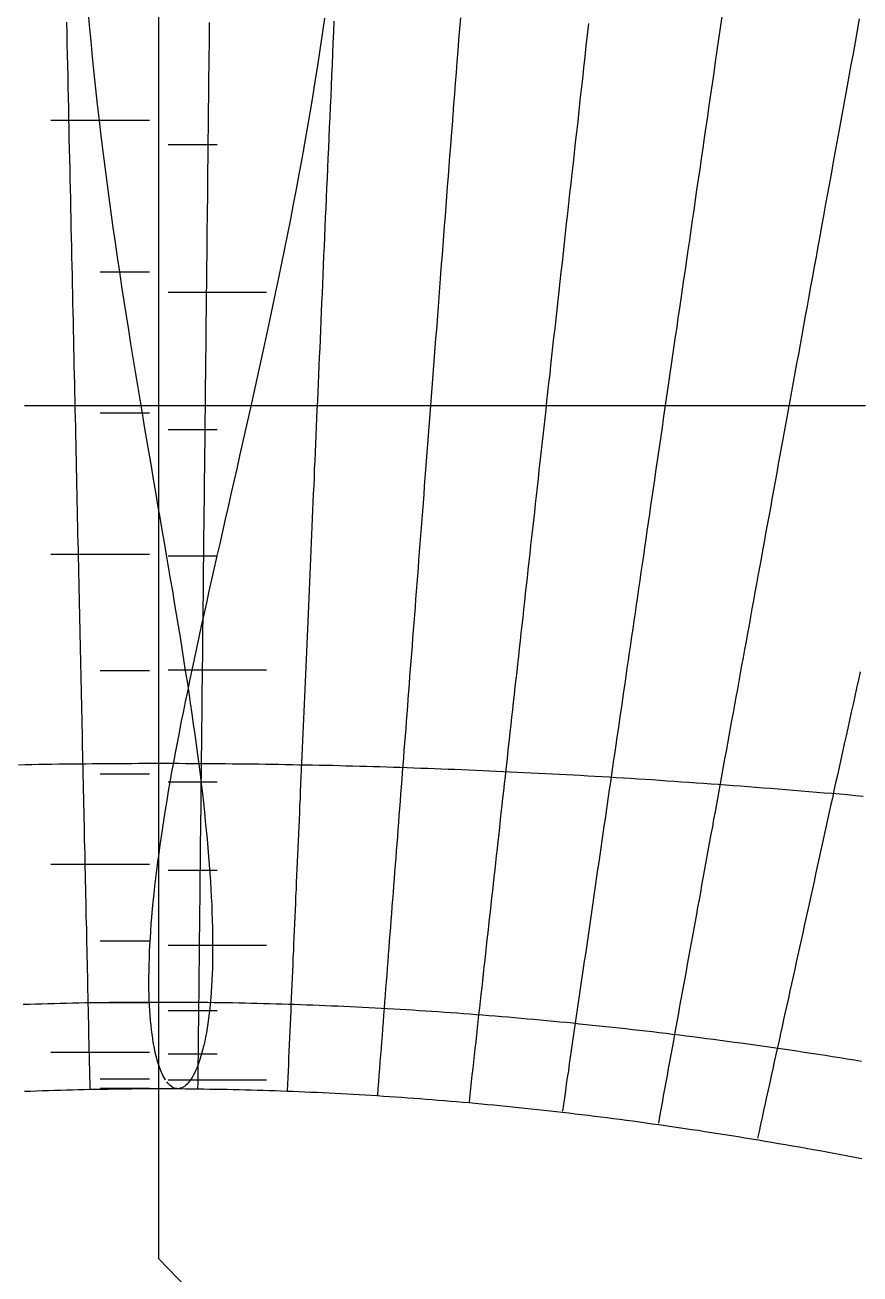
# Model space of a CAD drawing. Header units: millimetres. Extents: x -483 to 483, y -483 to 483.
# Drawn here: x -14.5 to 75.9, y 35 to 170.2 of the extents above; entities that cross this region are included whole.
import ezdxf

# ---------------------------------------------------------------- set-up
doc = ezdxf.new("R2010")
doc.units = ezdxf.units.MM
for name, color, linetype in [('CUT', 1, 'Continuous'), ('DECL', 30, 'Continuous'), ('HOUR', 7, 'Continuous'), ('HOUR15', 9, 'Continuous'), ('HOUR30', 8, 'Continuous'), ('MERID', 40, 'Continuous'), ('NOON', 6, 'Continuous'), ('QIBLA', 5, 'Continuous'), ('TICKS', 2, 'Continuous')]:
    doc.layers.add(name, color=color, linetype=linetype)

msp = doc.modelspace()

# ---------------------------------------------------------------- linework, layer by layer
at = {"layer": 'CUT'}
for radius in [483.33, 423.33]:
    msp.add_circle((0, 0), radius, dxfattribs=at)
at = {"layer": 'DECL'}
for points in [[(-14.53, 129.06), (-13.72, 129.06), (-12.91, 129.06), (-12.1, 129.06), (-11.3, 129.06), (-10.49, 129.06), (-9.68, 129.06), (-8.87, 129.06), (-8.06, 129.06), (-7.26, 129.06), (-6.45, 129.06), (-5.64, 129.06), (-4.84, 129.06), (-4.03, 129.06), (-3.22, 129.06), (-2.42, 129.06), (-1.61, 129.06), (-0.81, 129.06), (0, 129.06), (0.81, 129.06), (1.61, 129.06), (2.42, 129.06), (3.22, 129.06), (4.03, 129.06), (4.84, 129.06), (5.64, 129.06), (6.45, 129.06), (7.26, 129.06), (8.06, 129.06), (8.87, 129.06), (9.68, 129.06), (10.49, 129.06), (11.3, 129.06), (12.1, 129.06), (12.91, 129.06), (13.72, 129.06), (14.53, 129.06), (15.35, 129.06), (16.16, 129.06), (16.97, 129.06), (17.78, 129.06), (18.6, 129.06), (19.41, 129.06), (20.23, 129.06), (21.04, 129.06), (21.86, 129.06), (22.68, 129.06), (23.49, 129.06), (24.31, 129.06), (25.13, 129.06), (25.96, 129.06), (26.78, 129.06), (27.6, 129.06), (28.43, 129.06), (29.25, 129.06), (30.08, 129.06), (30.91, 129.06), (31.73, 129.06), (32.56, 129.06), (33.4, 129.06), (34.23, 129.06), (35.06, 129.06), (35.9, 129.06), (36.74, 129.06), (37.57, 129.06), (38.41, 129.06), (39.26, 129.06), (40.1, 129.06), (40.94, 129.06), (41.79, 129.06), (42.64, 129.06), (43.49, 129.06), (44.34, 129.06), (45.19, 129.06), (46.05, 129.06), (46.9, 129.06), (47.76, 129.06), (48.62, 129.06), (49.49, 129.06), (50.35, 129.06), (51.22, 129.06), (52.09, 129.06), (52.96, 129.06), (53.83, 129.06), (54.7, 129.06), (55.58, 129.06), (56.46, 129.06), (57.34, 129.06), (58.23, 129.06), (59.12, 129.06), (60.01, 129.06), (60.9, 129.06), (61.79, 129.06), (62.69, 129.06), (63.59, 129.06), (64.49, 129.06), (65.4, 129.06), (66.31, 129.06), (67.22, 129.06), (68.13, 129.06), (69.05, 129.06), (69.97, 129.06), (70.89, 129.06), (71.82, 129.06), (72.75, 129.06), (73.68, 129.06), (74.61, 129.06), (75.55, 129.06), (76.5, 129.06)], [(-15.18, 90.16), (-14.46, 90.18), (-13.73, 90.19), (-13.01, 90.2), (-12.28, 90.21), (-11.56, 90.23), (-10.83, 90.24), (-10.11, 90.25), (-9.39, 90.25), (-8.66, 90.26), (-7.94, 90.27), (-7.22, 90.28), (-6.5, 90.28), (-5.77, 90.29), (-5.05, 90.29), (-4.33, 90.3), (-3.61, 90.3), (-2.89, 90.3), (-2.16, 90.31), (-1.44, 90.31), (-0.72, 90.31), (0, 90.31), (0.72, 90.31), (1.44, 90.31), (2.16, 90.31), (2.89, 90.3), (3.61, 90.3), (4.33, 90.3), (5.05, 90.29), (5.77, 90.29), (6.5, 90.28), (7.22, 90.28), (7.94, 90.27), (8.66, 90.26), (9.39, 90.25), (10.11, 90.25), (10.83, 90.24), (11.56, 90.23), (12.28, 90.21), (13.01, 90.2), (13.73, 90.19), (14.46, 90.18), (15.18, 90.16), (15.91, 90.15), (16.64, 90.13), (17.37, 90.12), (18.1, 90.1), (18.82, 90.09), (19.55, 90.07), (20.28, 90.05), (21.01, 90.03), (21.75, 90.01), (22.48, 89.99), (23.21, 89.97), (23.95, 89.95), (24.68, 89.93), (25.42, 89.9), (26.15, 89.88), (26.89, 89.85), (27.63, 89.83), (28.37, 89.8), (29.1, 89.78), (29.85, 89.75), (30.59, 89.72), (31.33, 89.69), (32.07, 89.66), (32.82, 89.63), (33.56, 89.6), (34.31, 89.57), (35.06, 89.54), (35.81, 89.5), (36.56, 89.47), (37.31, 89.44), (38.06, 89.4), (38.82, 89.36), (39.57, 89.33), (40.33, 89.29), (41.09, 89.25), (41.85, 89.21), (42.61, 89.17), (43.37, 89.13), (44.14, 89.09), (44.9, 89.05), (45.67, 89.01), (46.44, 88.96), (47.21, 88.92), (47.98, 88.87), (48.75, 88.83), (49.53, 88.78), (50.3, 88.73), (51.08, 88.69), (51.86, 88.64), (52.65, 88.59), (53.43, 88.54), (54.22, 88.48), (55, 88.43), (55.79, 88.38), (56.58, 88.32), (57.38, 88.27), (58.17, 88.21), (58.97, 88.16), (59.77, 88.1), (60.57, 88.04), (61.38, 87.98), (62.18, 87.92), (62.99, 87.86), (63.8, 87.8), (64.62, 87.74), (65.43, 87.67), (66.25, 87.61), (67.07, 87.54), (67.89, 87.48), (68.72, 87.41), (69.55, 87.34), (70.38, 87.27), (71.21, 87.2), (72.05, 87.13), (72.88, 87.06), (73.72, 86.99), (74.57, 86.92), (75.42, 86.84), (76.26, 86.77)], [(-14.67, 64.22), (-14, 64.24), (-13.33, 64.27), (-12.66, 64.29), (-12, 64.3), (-11.33, 64.32), (-10.66, 64.34), (-9.99, 64.35), (-9.32, 64.37), (-8.66, 64.38), (-7.99, 64.4), (-7.32, 64.41), (-6.66, 64.42), (-5.99, 64.43), (-5.33, 64.44), (-4.66, 64.44), (-3.99, 64.45), (-3.33, 64.46), (-2.66, 64.46), (-2, 64.46), (-1.33, 64.47), (-0.67, 64.47), (0, 64.47), (0.67, 64.47), (1.33, 64.47), (2, 64.46), (2.66, 64.46), (3.33, 64.46), (3.99, 64.45), (4.66, 64.44), (5.33, 64.44), (5.99, 64.43), (6.66, 64.42), (7.32, 64.41), (7.99, 64.4), (8.66, 64.38), (9.32, 64.37), (9.99, 64.35), (10.66, 64.34), (11.33, 64.32), (12, 64.3), (12.66, 64.29), (13.33, 64.27), (14, 64.24), (14.67, 64.22), (15.34, 64.2), (16.01, 64.18), (16.68, 64.15), (17.36, 64.12), (18.03, 64.1), (18.7, 64.07), (19.37, 64.04), (20.05, 64.01), (20.72, 63.98), (21.4, 63.95), (22.07, 63.91), (22.75, 63.88), (23.43, 63.84), (24.1, 63.81), (24.78, 63.77), (25.46, 63.73), (26.14, 63.69), (26.82, 63.65), (27.5, 63.61), (28.18, 63.56), (28.86, 63.52), (29.55, 63.47), (30.23, 63.43), (30.92, 63.38), (31.6, 63.33), (32.29, 63.28), (32.98, 63.23), (33.67, 63.18), (34.36, 63.13), (35.05, 63.07), (35.74, 63.02), (36.43, 62.96), (37.13, 62.9), (37.82, 62.85), (38.52, 62.79), (39.22, 62.72), (39.91, 62.66), (40.61, 62.6), (41.32, 62.53), (42.02, 62.47), (42.72, 62.4), (43.43, 62.33), (44.13, 62.27), (44.84, 62.2), (45.55, 62.12), (46.26, 62.05), (46.97, 61.98), (47.68, 61.9), (48.4, 61.83), (49.11, 61.75), (49.83, 61.67), (50.55, 61.59), (51.27, 61.51), (51.99, 61.43), (52.71, 61.34), (53.44, 61.26), (54.17, 61.17), (54.89, 61.08), (55.62, 61), (56.36, 60.91), (57.09, 60.81), (57.82, 60.72), (58.56, 60.63), (59.3, 60.53), (60.04, 60.44), (60.78, 60.34), (61.53, 60.24), (62.28, 60.14), (63.02, 60.04), (63.77, 59.93), (64.53, 59.83), (65.28, 59.72), (66.04, 59.61), (66.8, 59.5), (67.56, 59.39), (68.32, 59.28), (69.09, 59.17), (69.86, 59.05), (70.63, 58.94), (71.4, 58.82), (72.17, 58.7), (72.95, 58.58), (73.73, 58.46), (74.51, 58.33), (75.3, 58.21), (76.08, 58.08)], [(-14.53, 54.81), (-13.89, 54.83), (-13.24, 54.85), (-12.59, 54.88), (-11.94, 54.9), (-11.29, 54.92), (-10.65, 54.94), (-10, 54.96), (-9.35, 54.97), (-8.71, 54.99), (-8.06, 55), (-7.42, 55.02), (-6.77, 55.03), (-6.13, 55.04), (-5.48, 55.05), (-4.84, 55.06), (-4.19, 55.07), (-3.55, 55.08), (-2.9, 55.08), (-2.26, 55.09), (-1.61, 55.09), (-0.97, 55.09), (-0.32, 55.09), (0.32, 55.09), (0.97, 55.09), (1.61, 55.09), (2.26, 55.09), (2.9, 55.08), (3.55, 55.08), (4.19, 55.07), (4.84, 55.06), (5.48, 55.05), (6.13, 55.04), (6.77, 55.03), (7.42, 55.02), (8.06, 55), (8.71, 54.99), (9.35, 54.97), (10, 54.96), (10.65, 54.94), (11.29, 54.92), (11.94, 54.9), (12.59, 54.88), (13.24, 54.85), (13.89, 54.83), (14.53, 54.81), (15.18, 54.78), (15.83, 54.75), (16.48, 54.72), (17.13, 54.7), (17.78, 54.66), (18.44, 54.63), (19.09, 54.6), (19.74, 54.57), (20.39, 54.53), (21.05, 54.49), (21.7, 54.46), (22.35, 54.42), (23.01, 54.38), (23.66, 54.34), (24.32, 54.29), (24.98, 54.25), (25.64, 54.21), (26.29, 54.16), (26.95, 54.11), (27.61, 54.06), (28.27, 54.02), (28.94, 53.96), (29.6, 53.91), (30.26, 53.86), (30.92, 53.8), (31.59, 53.75), (32.25, 53.69), (32.92, 53.63), (33.59, 53.58), (34.26, 53.51), (34.93, 53.45), (35.6, 53.39), (36.27, 53.33), (36.94, 53.26), (37.61, 53.19), (38.29, 53.13), (38.96, 53.06), (39.64, 52.99), (40.32, 52.91), (41, 52.84), (41.68, 52.77), (42.36, 52.69), (43.04, 52.61), (43.72, 52.54), (44.41, 52.46), (45.09, 52.37), (45.78, 52.29), (46.47, 52.21), (47.16, 52.12), (47.85, 52.04), (48.54, 51.95), (49.24, 51.86), (49.93, 51.77), (50.63, 51.68), (51.33, 51.59), (52.03, 51.49), (52.73, 51.4), (53.43, 51.3), (54.14, 51.2), (54.84, 51.1), (55.55, 51), (56.26, 50.89), (56.97, 50.79), (57.68, 50.68), (58.4, 50.58), (59.11, 50.47), (59.83, 50.36), (60.55, 50.24), (61.27, 50.13), (61.99, 50.02), (62.72, 49.9), (63.45, 49.78), (64.18, 49.66), (64.91, 49.54), (65.64, 49.42), (66.37, 49.29), (67.11, 49.17), (67.85, 49.04), (68.59, 48.91), (69.33, 48.78), (70.08, 48.65), (70.83, 48.52), (71.58, 48.38), (72.33, 48.24), (73.08, 48.1), (73.84, 47.96), (74.6, 47.82), (75.36, 47.68), (76.12, 47.53)]]:
    msp.add_lwpolyline(points, dxfattribs=at)
at = {"layer": 'HOUR'}
for points in [[(5.46, 170.49), (5.45, 169.3), (5.44, 168.13), (5.42, 166.96), (5.41, 165.8), (5.4, 164.64), (5.39, 163.5), (5.38, 162.36), (5.36, 161.24), (5.35, 160.12), (5.34, 159), (5.33, 157.9), (5.31, 156.8), (5.3, 155.71), (5.29, 154.62), (5.28, 153.55), (5.27, 152.48), (5.26, 151.41), (5.24, 150.35), (5.23, 149.3), (5.22, 148.26), (5.21, 147.22), (5.2, 146.19), (5.19, 145.17), (5.18, 144.15), (5.17, 143.13), (5.16, 142.13), (5.14, 141.13), (5.13, 140.13), (5.12, 139.14), (5.11, 138.16), (5.1, 137.18), (5.09, 136.2), (5.08, 135.23), (5.07, 134.27), (5.06, 133.31), (5.05, 132.36), (5.04, 131.41), (5.03, 130.47), (5.02, 129.53), (5.01, 128.6), (5, 127.67), (4.99, 126.74), (4.98, 125.82), (4.97, 124.91), (4.96, 124), (4.95, 123.09), (4.94, 122.19), (4.93, 121.29), (4.92, 120.4), (4.91, 119.51), (4.9, 118.62), (4.89, 117.74), (4.88, 116.86), (4.87, 115.99), (4.86, 115.12), (4.85, 114.25), (4.84, 113.39), (4.83, 112.53), (4.82, 111.67), (4.82, 110.82), (4.81, 109.97), (4.8, 109.13), (4.79, 108.28), (4.78, 107.45), (4.77, 106.61), (4.76, 105.78), (4.75, 104.95), (4.74, 104.12), (4.73, 103.3), (4.72, 102.48), (4.72, 101.66), (4.71, 100.85), (4.7, 100.04), (4.69, 99.23), (4.68, 98.42), (4.67, 97.62), (4.66, 96.82), (4.65, 96.02), (4.65, 95.23), (4.64, 94.43), (4.63, 93.64), (4.62, 92.85), (4.61, 92.07), (4.6, 91.29), (4.59, 90.51), (4.59, 89.73), (4.58, 88.95), (4.57, 88.18), (4.56, 87.41), (4.55, 86.64), (4.54, 85.87), (4.54, 85.1), (4.53, 84.34), (4.52, 83.58), (4.51, 82.82), (4.5, 82.06), (4.49, 81.31), (4.49, 80.55), (4.48, 79.8), (4.47, 79.05), (4.46, 78.3), (4.45, 77.56), (4.45, 76.81), (4.44, 76.07), (4.43, 75.33), (4.42, 74.59), (4.41, 73.85), (4.41, 73.11), (4.4, 72.38), (4.39, 71.64), (4.38, 70.91), (4.37, 70.18), (4.37, 69.45), (4.36, 68.72), (4.35, 67.99), (4.34, 67.26), (4.33, 66.54), (4.33, 65.81), (4.32, 65.09), (4.31, 64.37), (4.3, 63.65), (4.29, 62.93), (4.29, 62.21), (4.28, 61.49), (4.27, 60.78), (4.26, 60.06), (4.26, 59.35), (4.25, 58.63), (4.24, 57.92), (4.23, 57.21), (4.23, 56.5), (4.22, 55.79), (4.21, 55.08)], [(60.97, 171.16), (60.79, 169.92), (60.61, 168.69), (60.43, 167.47), (60.25, 166.26), (60.08, 165.06), (59.91, 163.87), (59.73, 162.69), (59.56, 161.51), (59.39, 160.34), (59.22, 159.19), (59.05, 158.03), (58.89, 156.89), (58.72, 155.76), (58.56, 154.63), (58.4, 153.51), (58.23, 152.39), (58.07, 151.29), (57.91, 150.19), (57.75, 149.1), (57.59, 148.01), (57.44, 146.93), (57.28, 145.86), (57.13, 144.8), (56.97, 143.74), (56.82, 142.69), (56.67, 141.64), (56.51, 140.6), (56.36, 139.57), (56.21, 138.54), (56.07, 137.52), (55.92, 136.5), (55.77, 135.49), (55.62, 134.49), (55.48, 133.49), (55.33, 132.5), (55.19, 131.51), (55.05, 130.53), (54.9, 129.55), (54.76, 128.58), (54.62, 127.61), (54.48, 126.65), (54.34, 125.69), (54.2, 124.74), (54.07, 123.79), (53.93, 122.85), (53.79, 121.91), (53.66, 120.98), (53.52, 120.05), (53.39, 119.12), (53.25, 118.2), (53.12, 117.29), (52.98, 116.37), (52.85, 115.47), (52.72, 114.56), (52.59, 113.66), (52.46, 112.77), (52.33, 111.88), (52.2, 110.99), (52.07, 110.1), (51.94, 109.22), (51.82, 108.35), (51.69, 107.48), (51.56, 106.61), (51.44, 105.74), (51.31, 104.88), (51.18, 104.02), (51.06, 103.16), (50.94, 102.31), (50.81, 101.46), (50.69, 100.62), (50.57, 99.77), (50.44, 98.93), (50.32, 98.1), (50.2, 97.26), (50.08, 96.43), (49.96, 95.61), (49.84, 94.78), (49.72, 93.96), (49.6, 93.14), (49.48, 92.32), (49.36, 91.51), (49.24, 90.7), (49.13, 89.89), (49.01, 89.08), (48.89, 88.28), (48.77, 87.48), (48.66, 86.68), (48.54, 85.89), (48.43, 85.09), (48.31, 84.3), (48.2, 83.51), (48.08, 82.72), (47.97, 81.94), (47.85, 81.16), (47.74, 80.38), (47.63, 79.6), (47.51, 78.82), (47.4, 78.05), (47.29, 77.27), (47.18, 76.5), (47.06, 75.74), (46.95, 74.97), (46.84, 74.2), (46.73, 73.44), (46.62, 72.68), (46.51, 71.92), (46.4, 71.16), (46.29, 70.4), (46.18, 69.65), (46.07, 68.9), (45.96, 68.14), (45.85, 67.39), (45.74, 66.64), (45.63, 65.9), (45.52, 65.15), (45.41, 64.41), (45.3, 63.66), (45.2, 62.92), (45.09, 62.18), (44.98, 61.44), (44.87, 60.7), (44.77, 59.97), (44.66, 59.23), (44.55, 58.49), (44.44, 57.76), (44.34, 57.03), (44.23, 56.3), (44.12, 55.57), (44.02, 54.84), (43.91, 54.11), (43.81, 53.38), (43.7, 52.65)]]:
    msp.add_lwpolyline(points, dxfattribs=at)
at = {"layer": 'HOUR15'}
for points in [[(-9.99, 170.52), (-9.97, 169.33), (-9.94, 168.16), (-9.92, 166.99), (-9.89, 165.83), (-9.86, 164.67), (-9.84, 163.53), (-9.81, 162.39), (-9.79, 161.26), (-9.77, 160.14), (-9.74, 159.03), (-9.72, 157.92), (-9.69, 156.82), (-9.67, 155.73), (-9.64, 154.64), (-9.62, 153.56), (-9.6, 152.49), (-9.57, 151.43), (-9.55, 150.37), (-9.53, 149.32), (-9.51, 148.28), (-9.48, 147.24), (-9.46, 146.2), (-9.44, 145.18), (-9.42, 144.16), (-9.39, 143.14), (-9.37, 142.14), (-9.35, 141.13), (-9.33, 140.14), (-9.31, 139.15), (-9.28, 138.16), (-9.26, 137.18), (-9.24, 136.21), (-9.22, 135.24), (-9.2, 134.27), (-9.18, 133.32), (-9.16, 132.36), (-9.14, 131.41), (-9.12, 130.47), (-9.1, 129.53), (-9.07, 128.6), (-9.05, 127.67), (-9.03, 126.74), (-9.01, 125.82), (-8.99, 124.91), (-8.97, 123.99), (-8.95, 123.09), (-8.93, 122.18), (-8.91, 121.28), (-8.9, 120.39), (-8.88, 119.5), (-8.86, 118.61), (-8.84, 117.73), (-8.82, 116.85), (-8.8, 115.98), (-8.78, 115.11), (-8.76, 114.24), (-8.74, 113.38), (-8.72, 112.52), (-8.7, 111.66), (-8.69, 110.81), (-8.67, 109.96), (-8.65, 109.11), (-8.63, 108.27), (-8.61, 107.43), (-8.59, 106.59), (-8.58, 105.76), (-8.56, 104.93), (-8.54, 104.11), (-8.52, 103.28), (-8.5, 102.46), (-8.49, 101.64), (-8.47, 100.83), (-8.45, 100.02), (-8.43, 99.21), (-8.41, 98.4), (-8.4, 97.6), (-8.38, 96.8), (-8.36, 96), (-8.34, 95.2), (-8.33, 94.41), (-8.31, 93.62), (-8.29, 92.83), (-8.28, 92.05), (-8.26, 91.26), (-8.24, 90.48), (-8.22, 89.7), (-8.21, 88.93), (-8.19, 88.15), (-8.17, 87.38), (-8.16, 86.61), (-8.14, 85.84), (-8.12, 85.08), (-8.11, 84.31), (-8.09, 83.55), (-8.07, 82.79), (-8.06, 82.03), (-8.04, 81.28), (-8.02, 80.52), (-8.01, 79.77), (-7.99, 79.02), (-7.97, 78.27), (-7.96, 77.53), (-7.94, 76.78), (-7.92, 76.04), (-7.91, 75.29), (-7.89, 74.55), (-7.88, 73.81), (-7.86, 73.08), (-7.84, 72.34), (-7.83, 71.61), (-7.81, 70.87), (-7.8, 70.14), (-7.78, 69.41), (-7.76, 68.68), (-7.75, 67.95), (-7.73, 67.23), (-7.72, 66.5), (-7.7, 65.78), (-7.68, 65.05), (-7.67, 64.33), (-7.65, 63.61), (-7.64, 62.89), (-7.62, 62.17), (-7.61, 61.45), (-7.59, 60.74), (-7.57, 60.02), (-7.56, 59.31), (-7.54, 58.59), (-7.53, 57.88), (-7.51, 57.17), (-7.5, 56.46), (-7.48, 55.75), (-7.47, 55.04)], [(18.96, 170.65), (18.91, 169.46), (18.86, 168.28), (18.81, 167.11), (18.76, 165.94), (18.71, 164.78), (18.66, 163.64), (18.61, 162.49), (18.56, 161.36), (18.51, 160.24), (18.46, 159.12), (18.41, 158.01), (18.36, 156.9), (18.32, 155.81), (18.27, 154.72), (18.22, 153.64), (18.17, 152.56), (18.13, 151.5), (18.08, 150.44), (18.03, 149.38), (17.99, 148.33), (17.94, 147.29), (17.9, 146.26), (17.85, 145.23), (17.81, 144.2), (17.76, 143.19), (17.72, 142.18), (17.68, 141.17), (17.63, 140.17), (17.59, 139.18), (17.55, 138.19), (17.5, 137.21), (17.46, 136.23), (17.42, 135.26), (17.37, 134.29), (17.33, 133.33), (17.29, 132.37), (17.25, 131.42), (17.21, 130.47), (17.17, 129.53), (17.13, 128.59), (17.09, 127.66), (17.04, 126.74), (17, 125.81), (16.96, 124.89), (16.92, 123.98), (16.88, 123.07), (16.84, 122.16), (16.81, 121.26), (16.77, 120.37), (16.73, 119.47), (16.69, 118.58), (16.65, 117.7), (16.61, 116.82), (16.57, 115.94), (16.53, 115.07), (16.5, 114.2), (16.46, 113.33), (16.42, 112.47), (16.38, 111.61), (16.35, 110.76), (16.31, 109.91), (16.27, 109.06), (16.24, 108.21), (16.2, 107.37), (16.16, 106.53), (16.13, 105.7), (16.09, 104.87), (16.05, 104.04), (16.02, 103.21), (15.98, 102.39), (15.94, 101.57), (15.91, 100.75), (15.87, 99.94), (15.84, 99.13), (15.8, 98.32), (15.77, 97.52), (15.73, 96.71), (15.7, 95.91), (15.66, 95.12), (15.63, 94.32), (15.59, 93.53), (15.56, 92.74), (15.52, 91.95), (15.49, 91.17), (15.46, 90.38), (15.42, 89.6), (15.39, 88.82), (15.35, 88.05), (15.32, 87.27), (15.29, 86.5), (15.25, 85.73), (15.22, 84.97), (15.19, 84.2), (15.15, 83.44), (15.12, 82.68), (15.09, 81.92), (15.05, 81.16), (15.02, 80.4), (14.99, 79.65), (14.95, 78.9), (14.92, 78.15), (14.89, 77.4), (14.86, 76.65), (14.82, 75.91), (14.79, 75.16), (14.76, 74.42), (14.73, 73.68), (14.69, 72.94), (14.66, 72.2), (14.63, 71.47), (14.6, 70.73), (14.57, 70), (14.53, 69.27), (14.5, 68.54), (14.47, 67.81), (14.44, 67.08), (14.41, 66.35), (14.37, 65.63), (14.34, 64.9), (14.31, 64.18), (14.28, 63.46), (14.25, 62.74), (14.22, 62.02), (14.18, 61.3), (14.15, 60.58), (14.12, 59.86), (14.09, 59.15), (14.06, 58.43), (14.03, 57.72), (14, 57), (13.97, 56.29), (13.93, 55.58), (13.9, 54.87)], [(46.52, 170.38), (46.39, 169.17), (46.25, 167.96), (46.12, 166.77), (45.99, 165.58), (45.86, 164.41), (45.73, 163.24), (45.6, 162.08), (45.47, 160.93), (45.35, 159.78), (45.22, 158.64), (45.09, 157.52), (44.97, 156.39), (44.85, 155.28), (44.72, 154.17), (44.6, 153.07), (44.48, 151.98), (44.36, 150.9), (44.24, 149.82), (44.12, 148.75), (44, 147.68), (43.89, 146.62), (43.77, 145.57), (43.66, 144.52), (43.54, 143.49), (43.43, 142.45), (43.31, 141.43), (43.2, 140.4), (43.09, 139.39), (42.97, 138.38), (42.86, 137.38), (42.75, 136.38), (42.64, 135.38), (42.53, 134.4), (42.42, 133.42), (42.32, 132.44), (42.21, 131.47), (42.1, 130.5), (41.99, 129.54), (41.89, 128.59), (41.78, 127.63), (41.68, 126.69), (41.57, 125.75), (41.47, 124.81), (41.37, 123.88), (41.26, 122.95), (41.16, 122.03), (41.06, 121.11), (40.96, 120.19), (40.86, 119.28), (40.76, 118.38), (40.66, 117.48), (40.56, 116.58), (40.46, 115.68), (40.36, 114.79), (40.26, 113.91), (40.16, 113.03), (40.07, 112.15), (39.97, 111.27), (39.87, 110.4), (39.78, 109.54), (39.68, 108.67), (39.59, 107.81), (39.49, 106.96), (39.4, 106.1), (39.3, 105.25), (39.21, 104.41), (39.12, 103.56), (39.02, 102.72), (38.93, 101.89), (38.84, 101.05), (38.75, 100.22), (38.65, 99.4), (38.56, 98.57), (38.47, 97.75), (38.38, 96.93), (38.29, 96.11), (38.2, 95.3), (38.11, 94.49), (38.02, 93.68), (37.93, 92.88), (37.84, 92.07), (37.75, 91.27), (37.67, 90.47), (37.58, 89.68), (37.49, 88.89), (37.4, 88.1), (37.31, 87.31), (37.23, 86.52), (37.14, 85.74), (37.05, 84.96), (36.97, 84.18), (36.88, 83.4), (36.8, 82.63), (36.71, 81.85), (36.62, 81.08), (36.54, 80.31), (36.45, 79.55), (36.37, 78.78), (36.29, 78.02), (36.2, 77.26), (36.12, 76.5), (36.03, 75.74), (35.95, 74.98), (35.87, 74.23), (35.78, 73.48), (35.7, 72.72), (35.62, 71.97), (35.53, 71.23), (35.45, 70.48), (35.37, 69.74), (35.29, 68.99), (35.2, 68.25), (35.12, 67.51), (35.04, 66.77), (34.96, 66.03), (34.88, 65.3), (34.79, 64.56), (34.71, 63.83), (34.63, 63.09), (34.55, 62.36), (34.47, 61.63), (34.39, 60.9), (34.31, 60.17), (34.23, 59.45), (34.15, 58.72), (34.07, 58), (33.99, 57.27), (33.91, 56.55), (33.83, 55.83), (33.75, 55.1), (33.67, 54.38), (33.59, 53.66)], [(75.84, 170.9), (75.61, 169.64), (75.38, 168.39), (75.16, 167.15), (74.93, 165.92), (74.71, 164.7), (74.49, 163.48), (74.27, 162.28), (74.05, 161.08), (73.84, 159.89), (73.62, 158.71), (73.41, 157.54), (73.2, 156.38), (72.99, 155.22), (72.78, 154.07), (72.57, 152.93), (72.36, 151.8), (72.16, 150.67), (71.96, 149.56), (71.75, 148.44), (71.55, 147.34), (71.35, 146.24), (71.16, 145.15), (70.96, 144.07), (70.76, 142.99), (70.57, 141.92), (70.37, 140.86), (70.18, 139.8), (69.99, 138.75), (69.8, 137.71), (69.61, 136.67), (69.42, 135.64), (69.24, 134.61), (69.05, 133.59), (68.87, 132.57), (68.68, 131.56), (68.5, 130.56), (68.32, 129.56), (68.14, 128.57), (67.96, 127.58), (67.78, 126.6), (67.6, 125.62), (67.42, 124.65), (67.25, 123.68), (67.07, 122.72), (66.9, 121.76), (66.72, 120.81), (66.55, 119.86), (66.38, 118.91), (66.21, 117.97), (66.04, 117.04), (65.87, 116.11), (65.7, 115.18), (65.53, 114.26), (65.37, 113.34), (65.2, 112.43), (65.04, 111.52), (64.87, 110.62), (64.71, 109.72), (64.54, 108.82), (64.38, 107.92), (64.22, 107.04), (64.06, 106.15), (63.9, 105.27), (63.74, 104.39), (63.58, 103.51), (63.42, 102.64), (63.26, 101.77), (63.1, 100.91), (62.95, 100.05), (62.79, 99.19), (62.64, 98.34), (62.48, 97.48), (62.33, 96.64), (62.17, 95.79), (62.02, 94.95), (61.87, 94.11), (61.71, 93.27), (61.56, 92.44), (61.41, 91.61), (61.26, 90.78), (61.11, 89.96), (60.96, 89.13), (60.81, 88.31), (60.66, 87.5), (60.52, 86.68), (60.37, 85.87), (60.22, 85.06), (60.07, 84.26), (59.93, 83.45), (59.78, 82.65), (59.64, 81.85), (59.49, 81.05), (59.35, 80.26), (59.2, 79.46), (59.06, 78.67), (58.91, 77.88), (58.77, 77.1), (58.63, 76.31), (58.49, 75.53), (58.34, 74.75), (58.2, 73.97), (58.06, 73.19), (57.92, 72.42), (57.78, 71.65), (57.64, 70.88), (57.5, 70.11), (57.36, 69.34), (57.22, 68.57), (57.08, 67.81), (56.94, 67.05), (56.8, 66.28), (56.67, 65.53), (56.53, 64.77), (56.39, 64.01), (56.25, 63.26), (56.12, 62.5), (55.98, 61.75), (55.84, 61), (55.71, 60.25), (55.57, 59.5), (55.43, 58.75), (55.3, 58.01), (55.16, 57.26), (55.03, 56.52), (54.89, 55.78), (54.76, 55.04), (54.62, 54.3), (54.49, 53.56), (54.35, 52.82), (54.22, 52.08), (54.09, 51.35)]]:
    msp.add_lwpolyline(points, dxfattribs=at)
at = {"layer": 'HOUR30'}
for points in [[(32.65, 171.02), (32.55, 169.82), (32.46, 168.62), (32.37, 167.44), (32.28, 166.26), (32.19, 165.09), (32.1, 163.93), (32.01, 162.78), (31.92, 161.64), (31.84, 160.5), (31.75, 159.38), (31.66, 158.25), (31.58, 157.14), (31.49, 156.04), (31.41, 154.94), (31.33, 153.85), (31.24, 152.76), (31.16, 151.68), (31.08, 150.61), (30.99, 149.55), (30.91, 148.49), (30.83, 147.44), (30.75, 146.4), (30.67, 145.36), (30.59, 144.33), (30.51, 143.3), (30.44, 142.28), (30.36, 141.27), (30.28, 140.26), (30.2, 139.26), (30.13, 138.26), (30.05, 137.27), (29.97, 136.29), (29.9, 135.31), (29.82, 134.33), (29.75, 133.36), (29.68, 132.4), (29.6, 131.44), (29.53, 130.48), (29.46, 129.54), (29.38, 128.59), (29.31, 127.65), (29.24, 126.72), (29.17, 125.79), (29.1, 124.86), (29.02, 123.94), (28.95, 123.02), (28.88, 122.11), (28.81, 121.2), (28.74, 120.3), (28.68, 119.4), (28.61, 118.5), (28.54, 117.61), (28.47, 116.73), (28.4, 115.84), (28.33, 114.96), (28.27, 114.09), (28.2, 113.21), (28.13, 112.35), (28.07, 111.48), (28, 110.62), (27.93, 109.76), (27.87, 108.91), (27.8, 108.06), (27.74, 107.21), (27.67, 106.37), (27.61, 105.53), (27.54, 104.69), (27.48, 103.85), (27.42, 103.02), (27.35, 102.19), (27.29, 101.37), (27.23, 100.55), (27.16, 99.73), (27.1, 98.91), (27.04, 98.1), (26.97, 97.29), (26.91, 96.48), (26.85, 95.67), (26.79, 94.87), (26.73, 94.07), (26.67, 93.27), (26.6, 92.48), (26.54, 91.69), (26.48, 90.9), (26.42, 90.11), (26.36, 89.32), (26.3, 88.54), (26.24, 87.76), (26.18, 86.98), (26.12, 86.21), (26.06, 85.43), (26, 84.66), (25.94, 83.89), (25.89, 83.12), (25.83, 82.36), (25.77, 81.59), (25.71, 80.83), (25.65, 80.07), (25.59, 79.31), (25.53, 78.55), (25.48, 77.8), (25.42, 77.05), (25.36, 76.3), (25.3, 75.55), (25.24, 74.8), (25.19, 74.05), (25.13, 73.31), (25.07, 72.56), (25.02, 71.82), (24.96, 71.08), (24.9, 70.34), (24.85, 69.61), (24.79, 68.87), (24.73, 68.14), (24.68, 67.4), (24.62, 66.67), (24.56, 65.94), (24.51, 65.21), (24.45, 64.48), (24.4, 63.76), (24.34, 63.03), (24.28, 62.31), (24.23, 61.58), (24.17, 60.86), (24.12, 60.14), (24.06, 59.42), (24.01, 58.7), (23.95, 57.98), (23.9, 57.26), (23.84, 56.54), (23.79, 55.83), (23.73, 55.11), (23.68, 54.4)], [(75.93, 100.22), (75.74, 99.34), (75.54, 98.46), (75.35, 97.59), (75.16, 96.72), (74.97, 95.85), (74.78, 94.99), (74.59, 94.13), (74.4, 93.27), (74.21, 92.41), (74.03, 91.56), (73.84, 90.72), (73.65, 89.87), (73.47, 89.03), (73.28, 88.19), (73.1, 87.35), (72.92, 86.52), (72.73, 85.69), (72.55, 84.86), (72.37, 84.03), (72.19, 83.21), (72.01, 82.39), (71.83, 81.57), (71.65, 80.76), (71.47, 79.94), (71.29, 79.13), (71.11, 78.32), (70.94, 77.52), (70.76, 76.71), (70.58, 75.91), (70.41, 75.11), (70.23, 74.32), (70.06, 73.52), (69.88, 72.73), (69.71, 71.94), (69.54, 71.15), (69.36, 70.36), (69.19, 69.58), (69.02, 68.79), (68.85, 68.01), (68.67, 67.23), (68.5, 66.45), (68.33, 65.68), (68.16, 64.9), (67.99, 64.13), (67.82, 63.36), (67.65, 62.59), (67.48, 61.82), (67.32, 61.06), (67.15, 60.29), (66.98, 59.53), (66.81, 58.77), (66.64, 58), (66.48, 57.25), (66.31, 56.49), (66.14, 55.73), (65.98, 54.98), (65.81, 54.22), (65.65, 53.47), (65.48, 52.72), (65.32, 51.97), (65.15, 51.22), (64.99, 50.47), (64.82, 49.72)]]:
    msp.add_lwpolyline(points, dxfattribs=at)
at = {"layer": 'MERID'}
msp.add_lwpolyline([(0, 36.67), (0, 423.33)], dxfattribs=at)
at = {"layer": 'NOON'}
for points in [[(-7.68, 171.96), (-7.53, 170.22), (-7.37, 168.48), (-7.2, 166.75), (-7.03, 165.03), (-6.85, 163.31), (-6.66, 161.61), (-6.46, 159.91), (-6.26, 158.22), (-6.06, 156.55), (-5.85, 154.88), (-5.63, 153.22), (-5.41, 151.57), (-5.19, 149.93), (-4.96, 148.31), (-4.73, 146.69), (-4.5, 145.09), (-4.26, 143.5), (-4.02, 141.92), (-3.78, 140.35), (-3.54, 138.79), (-3.29, 137.24), (-3.05, 135.71), (-2.8, 134.19), (-2.55, 132.68), (-2.31, 131.19), (-2.06, 129.7), (-1.81, 128.23), (-1.57, 126.77), (-1.32, 125.33), (-1.08, 123.89), (-0.84, 122.47), (-0.59, 121.07), (-0.36, 119.67), (-0.12, 118.29), (0.12, 116.92), (0.35, 115.57), (0.58, 114.22), (0.81, 112.89), (1.03, 111.58), (1.25, 110.28), (1.47, 108.99), (1.68, 107.71), (1.89, 106.45), (2.1, 105.2), (2.3, 103.96), (2.49, 102.74), (2.69, 101.53), (2.87, 100.33), (3.06, 99.15), (3.24, 97.98), (3.41, 96.82), (3.58, 95.68), (3.74, 94.55), (3.89, 93.44), (4.05, 92.33), (4.19, 91.25), (4.33, 90.18), (4.47, 89.12), (4.59, 88.07), (4.72, 87.04), (4.83, 86.02), (4.94, 85.02), (5.04, 84.04), (5.14, 83.06), (5.23, 82.1), (5.32, 81.16), (5.4, 80.23), (5.47, 79.32), (5.53, 78.42), (5.59, 77.53), (5.64, 76.67), (5.69, 75.81), (5.73, 74.97), (5.76, 74.15), (5.79, 73.35), (5.81, 72.55), (5.82, 71.78), (5.83, 71.02), (5.83, 70.28), (5.83, 69.55), (5.82, 68.84), (5.8, 68.15), (5.78, 67.47), (5.75, 66.81), (5.71, 66.17), (5.67, 65.54), (5.63, 64.93), (5.57, 64.34), (5.52, 63.76), (5.45, 63.21), (5.39, 62.67), (5.31, 62.15), (5.24, 61.64), (5.15, 61.15), (5.07, 60.69), (4.98, 60.24), (4.88, 59.8), (4.78, 59.39), (4.68, 59), (4.57, 58.62), (4.46, 58.26), (4.34, 57.92), (4.23, 57.6), (4.11, 57.3), (3.98, 57.02), (3.86, 56.76), (3.73, 56.51), (3.6, 56.29), (3.47, 56.08), (3.33, 55.89), (3.19, 55.73), (3.06, 55.58), (2.92, 55.45), (2.78, 55.34), (2.64, 55.25), (2.5, 55.18), (2.36, 55.13), (2.22, 55.1), (2.08, 55.08), (1.94, 55.09), (1.8, 55.12), (1.66, 55.16), (1.52, 55.23), (1.39, 55.31), (1.25, 55.42), (1.12, 55.54), (0.99, 55.68), (0.86, 55.84)], [(0.73, 56.03), (0.61, 56.23), (0.49, 56.45), (0.37, 56.68), (0.26, 56.94), (0.15, 57.22), (0.04, 57.51), (-0.06, 57.82), (-0.16, 58.16), (-0.26, 58.51), (-0.35, 58.87), (-0.43, 59.26), (-0.51, 59.66), (-0.59, 60.09), (-0.66, 60.53), (-0.73, 60.99), (-0.79, 61.46), (-0.84, 61.96), (-0.89, 62.47), (-0.93, 63), (-0.97, 63.54), (-1, 64.1), (-1.03, 64.68), (-1.05, 65.28), (-1.06, 65.89), (-1.06, 66.52), (-1.06, 67.17), (-1.05, 67.83), (-1.04, 68.51), (-1.02, 69.21), (-0.99, 69.92), (-0.95, 70.64), (-0.91, 71.39), (-0.86, 72.14), (-0.81, 72.92), (-0.74, 73.7), (-0.67, 74.51), (-0.59, 75.33), (-0.51, 76.16), (-0.42, 77.01), (-0.32, 77.87), (-0.21, 78.75), (-0.1, 79.64), (0.03, 80.55), (0.15, 81.47), (0.29, 82.4), (0.43, 83.35), (0.58, 84.32), (0.74, 85.29), (0.9, 86.29), (1.07, 87.29), (1.25, 88.31), (1.43, 89.34), (1.62, 90.39), (1.82, 91.45), (2.02, 92.52), (2.23, 93.61), (2.44, 94.71), (2.67, 95.82), (2.89, 96.95), (3.13, 98.09), (3.37, 99.24), (3.61, 100.4), (3.86, 101.58), (4.12, 102.77), (4.38, 103.98), (4.64, 105.2), (4.91, 106.43), (5.19, 107.67), (5.47, 108.93), (5.75, 110.2), (6.04, 111.48), (6.33, 112.77), (6.63, 114.08), (6.93, 115.4), (7.23, 116.74), (7.54, 118.08), (7.84, 119.44), (8.16, 120.81), (8.47, 122.2), (8.79, 123.59), (9.11, 125), (9.43, 126.43), (9.75, 127.86), (10.07, 129.31), (10.4, 130.77), (10.72, 132.24), (11.05, 133.72), (11.38, 135.22), (11.7, 136.73), (12.03, 138.25), (12.35, 139.78), (12.68, 141.33), (13, 142.88), (13.32, 144.45), (13.64, 146.03), (13.96, 147.62), (14.28, 149.23), (14.59, 150.84), (14.9, 152.46), (15.2, 154.1), (15.51, 155.74), (15.8, 157.4), (16.1, 159.06), (16.38, 160.74), (16.67, 162.42), (16.94, 164.12), (17.21, 165.82), (17.48, 167.53), (17.73, 169.25), (17.98, 170.97)]]:
    msp.add_lwpolyline(points, dxfattribs=at)
at = {"layer": 'QIBLA'}
msp.add_lwpolyline([(0, 36.67), (311.67, -286.48)], dxfattribs=at)
at = {"layer": 'TICKS'}
for points in [[(-1, 159.89), (-11.67, 159.89)], [(1, 157.3), (6.33, 157.3)], [(-1, 143.49), (-6.33, 143.49)], [(1, 141.3), (11.67, 141.3)], [(-1, 128.23), (-6.33, 128.23)], [(1, 126.43), (6.33, 126.43)], [(-1, 112.9), (-11.67, 112.9)], [(1, 112.78), (6.33, 112.78)], [(-1, 100.33), (-6.33, 100.33)], [(1, 100.41), (11.67, 100.41)], [(-1, 89.13), (-6.33, 89.13)], [(1, 88.31), (6.33, 88.31)], [(-1, 79.34), (-11.67, 79.34)], [(1, 78.75), (6.33, 78.75)], [(-1, 71.06), (-6.33, 71.06)], [(1, 70.64), (11.67, 70.64)], [(-1, 64.37), (-6.33, 64.37)], [(1, 63.54), (6.33, 63.54)], [(-1, 59.02), (-11.67, 59.02)], [(1, 58.87), (6.33, 58.87)], [(-1, 56.1), (-6.33, 56.1)], [(1, 56.03), (11.67, 56.03)], [(-1, 55.09), (-6.33, 55.09)]]:
    msp.add_lwpolyline(points, dxfattribs=at)

doc.saveas('drawing.dxf')
